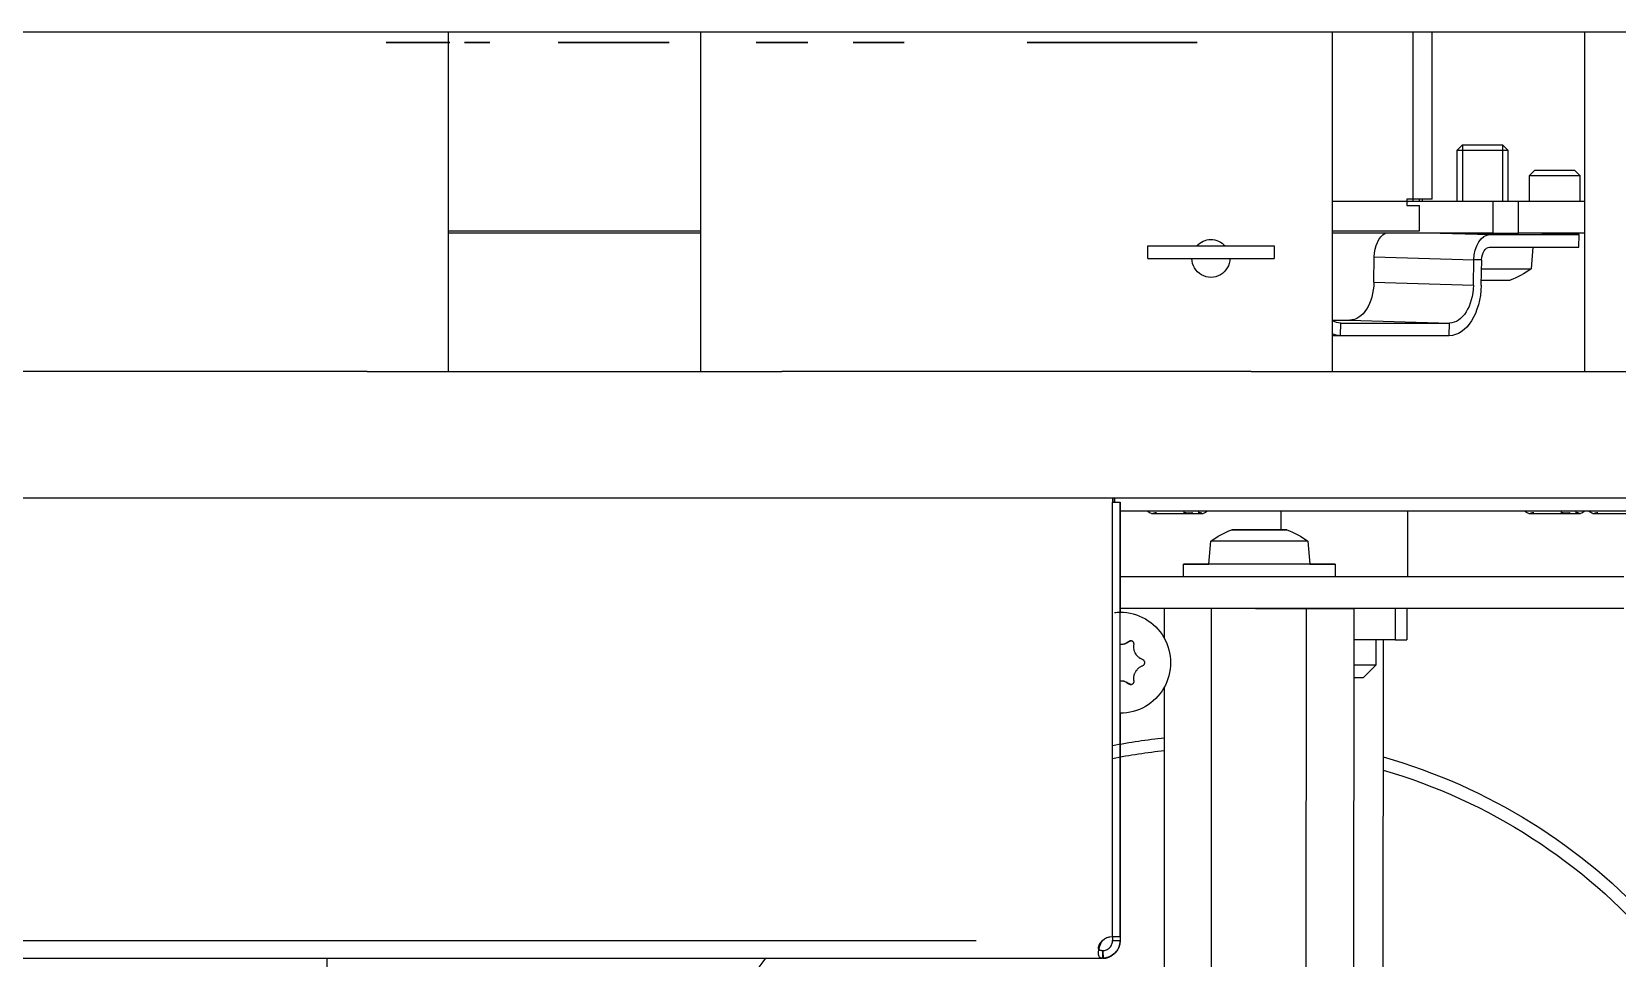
# Model space of a CAD drawing. Header units: millimetres. Extents: x -187347 to 135007, y -6415 to 292048.
# Drawn here: x -51301.2 to -51175.7, y 30197.2 to 30270.5 of the extents above; entities that cross this region are included whole.
import ezdxf

# ---------------------------------------------------------------- set-up
doc = ezdxf.new("R2010")
doc.units = ezdxf.units.MM
doc.header["$LTSCALE"] = 100
doc.layers.get('0').update_dxf_attribs({"lineweight": 18})
doc.layers.add('Layout CAT2', color=6, linetype='Continuous')

# ---------------------------------------------------------------- blocks, each defined once
blk = doc.blocks.new('643h346h634')
at = {"color": 0}
for p, q in [((17551.45, -1581.86), (17551.47, -1624.54)), ((17555.17, -1581.85), (17555.2, -1630.75)), ((17562.68, -1581.85), (17562.7, -1630.75)), ((17566.46, -1581.85), (17566.48, -1630.75)), ((17568.78, -1581.96), (17568.8, -1628.25)), ((17485.15, -1603.05), (17485.15, -1590.65)), ((17436.15, -1603.05), (17546.55, -1603.05)), ((17546.55, -1603.05), (17546.55, -1603.05)), ((17546.55, -1603.65), (17546.55, -1603.05)), ((17546.55, -1603.05), (17546.55, -1603.05)), ((17546.55, -1603.65), (17546.55, -1603.05)), ((17546.55, -1603.65), (17546.55, -1603.65)), ((17546.58, -1603.65), (17546.61, -1603.05)), ((17446.16, -1604.45), (17536.55, -1604.45)), ((17546.55, -1604.45), (17546.55, -1604.45)), ((17547.35, -1604.45), (17547.95, -1604.45)), ((17547.95, -1604.76), (17547.35, -1604.76)), ((17547.35, -1604.76), (17547.35, -1639.15)), ((17547.35, -1604.76), (17547.35, -1604.76)), ((17547.35, -1604.76), (17547.35, -1639.15)), ((17547.95, -1622.45), (17547.95, -1604.45)), ((17547.95, -1604.45), (17547.95, -1604.45)), ((17547.95, -1604.76), (17547.95, -1639.15)), ((17547.99, -1625.03), (17547.99, -1625.03)), ((17548.63, -1624.79), (17548.63, -1624.79)), ((17568.2, -1626.25), (17567.2, -1625.25)), ((17568.2, -1628.25), (17568.2, -1626.25)), ((17547.99, -1627.88), (17547.99, -1627.88)), ((17548.63, -1628.11), (17548.63, -1628.11)), ((17551.47, -1628.36), (17551.47, -1630.75)), ((17569.72, -1628.25), (17566.48, -1628.25)), ((17569.72, -1628.25), (17570.65, -1628.25)), ((17569.72, -1630.75), (17569.72, -1628.25)), ((17570.65, -1630.75), (17570.65, -1628.25)), ((17547.95, -1637.15), (17547.95, -1630.45)), ((17587.83, -1630.75), (17547.95, -1630.75)), ((17558.67, -1630.75), (17562.7, -1630.75)), ((17562.75, -1630.75), (17560.97, -1630.75)), ((17562.7, -1630.75), (17566.48, -1630.75)), ((17566.48, -1630.75), (17562.75, -1630.75)), ((17587.83, -1633.25), (17547.95, -1633.25)), ((17552.97, -1633.26), (17552.98, -1634.26)), ((17554.98, -1634.25), (17555.14, -1636.07)), ((17557.19, -1633.25), (17557.19, -1633.25)), ((17562.82, -1636.07), (17562.98, -1634.25)), ((17564.98, -1634.25), (17564.97, -1633.25)), ((17570.7, -1638.45), (17570.7, -1633.25)), ((17560.7, -1636.97), (17560.7, -1638.45)), ((17547.35, -1639.15), (17547.95, -1639.15)), ((17547.35, -1639.49), (17547.35, -1639.15)), ((17547.35, -1639.15), (17547.35, -1639.15)), ((17547.35, -1639.49), (17547.35, -1639.15)), ((17547.5, -1639.49), (17547.5, -1639.15)), ((17547.5, -1639.15), (17547.5, -1639.49)), ((17547.5, -1639.15), (17547.5, -1639.49)), ((17547.5, -1639.49), (17547.5, -1639.15)), ((17589.89, -1638.45), (17547.95, -1638.45)), ((17547.95, -1639.15), (17547.95, -1639.15)), ((17550.43, -1638.25), (17554.53, -1638.25)), ((17580.31, -1638.25), (17584.41, -1638.25)), ((17585.38, -1638.25), (17589.48, -1638.25)), ((17298.84, -1639.49), (17643.22, -1639.49)), ((17488.33, -1649.49), (17451.17, -1649.49)), ((17488.33, -1649.49), (17521.16, -1649.49)), ((17494.75, -1676.4), (17494.75, -1649.49)), ((17514.75, -1649.49), (17514.75, -1676.4)), ((17558.33, -1649.49), (17521.17, -1649.49)), ((17558.33, -1649.49), (17591.16, -1649.49)), ((17564.75, -1676.4), (17564.75, -1649.49)), ((17584.75, -1649.49), (17584.75, -1676.4)), ((17564.75, -1652.36), (17565.41, -1652.34)), ((17565.41, -1652.34), (17574.01, -1652.34)), ((17565.41, -1652.34), (17565.42, -1653.34)), ((17574.01, -1652.34), (17574.03, -1653.34)), ((17564.75, -1653.57), (17566.14, -1653.57)), ((17565.42, -1653.34), (17574.03, -1653.34)), ((17566.14, -1653.57), (17574.03, -1653.34)), ((17555.14, -1656.95), (17555.14, -1656.95)), ((17568.04, -1656.57), (17575.93, -1656.34)), ((17568.04, -1656.57), (17568.07, -1658.57)), ((17575.93, -1656.34), (17575.96, -1658.34)), ((17576.54, -1656.34), (17576.58, -1658.34)), ((17576.55, -1656.74), (17578.83, -1656.74)), ((17576.56, -1657.63), (17580.49, -1657.63)), ((17580.64, -1659.34), (17580.49, -1657.63)), ((17550.14, -1658.45), (17560.14, -1658.45)), ((17550.14, -1658.45), (17550.14, -1659.45)), ((17550.14, -1659.45), (17560.14, -1659.45)), ((17560.14, -1659.45), (17560.14, -1658.45)), ((17568.07, -1658.57), (17575.96, -1658.34)), ((17576.58, -1658.34), (17575.96, -1658.34)), ((17577.21, -1659.34), (17584.28, -1659.34)), ((17584.28, -1659.34), (17584.29, -1660.34)), ((17514.75, -1660.45), (17494.75, -1660.45)), ((17494.75, -1660.65), (17514.75, -1660.65)), ((17555.14, -1659.95), (17555.14, -1659.95)), ((17577.5, -1660.45), (17564.75, -1660.45)), ((17564.75, -1660.65), (17571.65, -1660.65)), ((17571.65, -1660.65), (17571.65, -1660.65)), ((17571.65, -1660.65), (17571.65, -1662.65)), ((17573.28, -1660.45), (17577.23, -1660.34)), ((17577.23, -1660.34), (17584.29, -1660.34)), ((17577.5, -1660.45), (17577.5, -1662.95)), ((17577.5, -1660.45), (17579.49, -1660.45)), ((17578.43, -1660.45), (17578.43, -1660.4)), ((17584.75, -1660.45), (17579.49, -1660.45)), ((17579.49, -1660.45), (17579.49, -1662.95)), ((17584.29, -1660.34), (17580.35, -1660.45)), ((17577.5, -1662.95), (17564.75, -1662.95)), ((17570.65, -1663.15), (17570.65, -1662.65)), ((17570.65, -1662.65), (17571.65, -1662.65)), ((17570.65, -1662.65), (17570.65, -1662.65)), ((17570.65, -1663.15), (17570.65, -1662.95)), ((17571.15, -1663.15), (17570.65, -1663.15)), ((17570.65, -1663.15), (17570.65, -1663.15)), ((17571.15, -1662.95), (17571.15, -1663.15)), ((17571.15, -1663.15), (17571.15, -1676.4)), ((17572.65, -1663.15), (17571.15, -1663.15)), ((17571.65, -1662.65), (17571.65, -1662.65)), ((17571.65, -1662.95), (17571.65, -1663.15)), ((17571.89, -1662.95), (17571.89, -1663.15)), ((17572.65, -1663.15), (17572.65, -1676.4)), ((17572.65, -1663.15), (17572.65, -1676.4)), ((17572.65, -1663.15), (17572.65, -1663.15)), ((17574.65, -1662.95), (17574.65, -1667.02)), ((17575.07, -1667.45), (17575.07, -1662.95)), ((17579.49, -1662.95), (17577.5, -1662.95)), ((17578.22, -1667.45), (17578.22, -1662.95)), ((17578.65, -1667.02), (17578.65, -1662.95)), ((17584.75, -1662.95), (17579.49, -1662.95)), ((17580.36, -1662.95), (17580.36, -1665.02)), ((17584.36, -1665.02), (17584.36, -1662.95)), ((17580.36, -1665.02), (17580.78, -1665.45)), ((17580.36, -1665.02), (17584.36, -1665.02)), ((17580.78, -1665.45), (17583.93, -1665.45)), ((17583.93, -1665.45), (17584.36, -1665.02)), ((17574.65, -1667.02), (17575.07, -1667.45)), ((17574.65, -1667.02), (17578.65, -1667.02)), ((17578.22, -1667.45), (17578.65, -1667.02)), ((17575.07, -1667.45), (17578.22, -1667.45)), ((17489.85, -1675.56), (17492.85, -1675.56)), ((17489.85, -1675.56), (17489.85, -1675.56)), ((17490.15, -1675.56), (17489.85, -1675.56)), ((17492.85, -1675.56), (17489.85, -1675.56)), ((17489.85, -1675.56), (17489.85, -1675.56)), ((17489.85, -1675.56), (17490.15, -1675.56)), ((17490.15, -1675.56), (17490.15, -1675.56)), ((17492.55, -1675.56), (17492.55, -1675.56)), ((17492.55, -1675.56), (17492.85, -1675.56)), ((17492.85, -1675.56), (17492.55, -1675.56)), ((17492.85, -1675.56), (17492.85, -1675.56)), ((17492.85, -1675.56), (17492.85, -1675.56)), ((17492.89, -1675.55), (17492.89, -1675.55)), ((17493.09, -1675.55), (17492.89, -1675.55)), ((17492.89, -1675.55), (17493.09, -1675.55)), ((17493.04, -1675.55), (17492.89, -1675.55)), ((17492.89, -1675.55), (17492.89, -1675.55)), ((17492.89, -1675.55), (17493.04, -1675.55)), ((17493.04, -1675.55), (17493.04, -1675.55)), ((17493.09, -1675.55), (17493.09, -1675.55)), ((17494.69, -1675.55), (17493.09, -1675.55)), ((17493.09, -1675.55), (17493.09, -1675.55)), ((17493.09, -1675.55), (17494.69, -1675.55)), ((17494.69, -1675.55), (17494.89, -1675.55)), ((17494.89, -1675.55), (17494.69, -1675.55)), ((17494.69, -1675.55), (17494.69, -1675.55)), ((17494.69, -1675.55), (17494.69, -1675.55)), ((17494.74, -1675.55), (17494.89, -1675.55)), ((17494.89, -1675.55), (17494.74, -1675.55)), ((17494.74, -1675.55), (17494.74, -1675.55)), ((17494.89, -1675.55), (17494.89, -1675.55)), ((17494.89, -1675.55), (17494.89, -1675.55)), ((17496.06, -1675.56), (17496.06, -1675.56)), ((17496.26, -1675.56), (17496.06, -1675.56)), ((17496.21, -1675.56), (17496.06, -1675.56)), ((17496.06, -1675.56), (17496.21, -1675.56)), ((17496.06, -1675.56), (17496.06, -1675.56)), ((17496.06, -1675.56), (17496.26, -1675.56)), ((17496.21, -1675.56), (17496.21, -1675.56)), ((17496.26, -1675.56), (17497.86, -1675.56)), ((17496.26, -1675.56), (17496.26, -1675.56)), ((17496.26, -1675.56), (17496.26, -1675.56)), ((17497.86, -1675.56), (17496.26, -1675.56)), ((17497.86, -1675.56), (17497.86, -1675.56)), ((17497.86, -1675.56), (17498.06, -1675.56)), ((17498.06, -1675.56), (17497.86, -1675.56)), ((17497.86, -1675.56), (17497.86, -1675.56)), ((17497.91, -1675.56), (17498.06, -1675.56)), ((17498.06, -1675.56), (17497.91, -1675.56)), ((17497.91, -1675.56), (17497.91, -1675.56)), ((17498.06, -1675.56), (17498.06, -1675.56)), ((17498.06, -1675.56), (17498.06, -1675.56)), ((17503.75, -1675.56), (17503.45, -1675.56)), ((17503.45, -1675.56), (17503.45, -1675.56)), ((17503.45, -1675.56), (17503.75, -1675.56)), ((17503.75, -1675.56), (17508.15, -1675.56)), ((17503.75, -1675.56), (17503.75, -1675.56)), ((17508.15, -1675.56), (17503.75, -1675.56)), ((17503.75, -1675.56), (17503.75, -1675.56)), ((17507.08, -1675.56), (17507.28, -1675.56)), ((17507.08, -1675.56), (17507.08, -1675.56)), ((17507.08, -1675.56), (17507.28, -1675.56)), ((17507.28, -1675.56), (17507.08, -1675.56)), ((17507.28, -1675.56), (17507.08, -1675.56)), ((17507.08, -1675.56), (17507.08, -1675.56)), ((17507.56, -1675.56), (17507.26, -1675.56)), ((17507.26, -1675.56), (17507.26, -1675.56)), ((17507.26, -1675.56), (17507.56, -1675.56)), ((17507.28, -1675.56), (17507.28, -1675.56)), ((17507.28, -1675.56), (17507.28, -1675.56)), ((17507.28, -1675.56), (17507.28, -1675.56)), ((17507.28, -1675.56), (17510.93, -1675.56)), ((17510.93, -1675.56), (17507.28, -1675.56)), ((17507.56, -1675.56), (17507.56, -1675.56)), ((17507.56, -1675.56), (17511.96, -1675.56)), ((17511.96, -1675.56), (17507.56, -1675.56)), ((17507.56, -1675.56), (17507.56, -1675.56)), ((17508.15, -1675.56), (17508.45, -1675.56)), ((17508.15, -1675.56), (17508.15, -1675.56)), ((17508.15, -1675.56), (17508.15, -1675.56)), ((17508.45, -1675.56), (17508.15, -1675.56)), ((17508.45, -1675.56), (17508.45, -1675.56)), ((17510.93, -1675.56), (17510.93, -1675.56)), ((17510.93, -1675.56), (17511.13, -1675.56)), ((17511.13, -1675.56), (17510.93, -1675.56)), ((17510.93, -1675.56), (17510.93, -1675.56)), ((17510.98, -1675.56), (17510.98, -1675.56)), ((17511.13, -1675.56), (17510.98, -1675.56)), ((17510.98, -1675.56), (17511.13, -1675.56)), ((17511.13, -1675.56), (17511.13, -1675.56)), ((17511.13, -1675.56), (17511.13, -1675.56)), ((17511.96, -1675.56), (17511.96, -1675.56)), ((17511.96, -1675.56), (17512.26, -1675.56)), ((17512.26, -1675.56), (17511.96, -1675.56)), ((17511.96, -1675.56), (17511.96, -1675.56)), ((17512.26, -1675.56), (17512.26, -1675.56)), ((17519.14, -1675.56), (17519.14, -1675.56)), ((17519.34, -1675.56), (17519.14, -1675.56)), ((17519.14, -1675.56), (17519.34, -1675.56)), ((17519.14, -1675.56), (17519.34, -1675.56)), ((17519.34, -1675.56), (17519.14, -1675.56)), ((17519.14, -1675.56), (17519.14, -1675.56)), ((17519.34, -1675.56), (17519.19, -1675.56)), ((17519.19, -1675.56), (17519.19, -1675.56)), ((17519.19, -1675.56), (17519.39, -1675.56)), ((17519.39, -1675.56), (17519.19, -1675.56)), ((17519.19, -1675.56), (17519.19, -1675.56)), ((17519.19, -1675.56), (17519.34, -1675.56)), ((17519.34, -1675.56), (17522.99, -1675.56)), ((17519.34, -1675.56), (17519.34, -1675.56)), ((17522.99, -1675.56), (17519.34, -1675.56)), ((17519.34, -1675.56), (17519.34, -1675.56)), ((17519.34, -1675.56), (17519.34, -1675.56)), ((17519.34, -1675.56), (17519.34, -1675.56)), ((17523.04, -1675.56), (17519.39, -1675.56)), ((17519.39, -1675.56), (17519.39, -1675.56)), ((17519.39, -1675.56), (17519.39, -1675.56)), ((17519.39, -1675.56), (17523.04, -1675.56)), ((17523.19, -1675.56), (17522.99, -1675.56)), ((17522.99, -1675.56), (17522.99, -1675.56)), ((17522.99, -1675.56), (17523.19, -1675.56)), ((17522.99, -1675.56), (17522.99, -1675.56)), ((17523.04, -1675.56), (17523.04, -1675.56)), ((17523.04, -1675.56), (17523.24, -1675.56)), ((17523.04, -1675.56), (17523.19, -1675.56)), ((17523.24, -1675.56), (17523.04, -1675.56)), ((17523.04, -1675.56), (17523.04, -1675.56)), ((17523.04, -1675.56), (17523.04, -1675.56)), ((17523.24, -1675.56), (17523.04, -1675.56)), ((17523.04, -1675.56), (17523.04, -1675.56)), ((17523.04, -1675.56), (17523.24, -1675.56)), ((17523.19, -1675.56), (17523.04, -1675.56)), ((17523.19, -1675.56), (17523.19, -1675.56)), ((17523.19, -1675.56), (17523.19, -1675.56)), ((17523.24, -1675.56), (17523.24, -1675.56)), ((17523.24, -1675.56), (17523.24, -1675.56)), ((17526.81, -1675.56), (17526.96, -1675.56)), ((17527.01, -1675.56), (17526.81, -1675.56)), ((17526.81, -1675.56), (17526.81, -1675.56)), ((17526.81, -1675.56), (17527.01, -1675.56)), ((17526.96, -1675.56), (17526.81, -1675.56)), ((17526.81, -1675.56), (17526.81, -1675.56)), ((17526.96, -1675.56), (17526.96, -1675.56)), ((17527.01, -1675.56), (17530.66, -1675.56)), ((17527.01, -1675.56), (17527.01, -1675.56)), ((17527.01, -1675.56), (17527.01, -1675.56)), ((17530.66, -1675.56), (17527.01, -1675.56)), ((17527.33, -1675.56), (17527.18, -1675.56)), ((17527.18, -1675.56), (17527.18, -1675.56)), ((17527.18, -1675.56), (17527.33, -1675.56)), ((17527.18, -1675.56), (17527.18, -1675.56)), ((17527.18, -1675.56), (17527.38, -1675.56)), ((17527.38, -1675.56), (17527.18, -1675.56)), ((17527.33, -1675.56), (17527.33, -1675.56)), ((17527.38, -1675.56), (17528.98, -1675.56)), ((17528.98, -1675.56), (17527.38, -1675.56)), ((17527.38, -1675.56), (17527.38, -1675.56)), ((17527.38, -1675.56), (17527.38, -1675.56)), ((17528.98, -1675.56), (17528.98, -1675.56)), ((17528.98, -1675.56), (17529.18, -1675.56)), ((17529.18, -1675.56), (17528.98, -1675.56)), ((17528.98, -1675.56), (17528.98, -1675.56)), ((17529.03, -1675.56), (17529.18, -1675.56)), ((17529.18, -1675.56), (17529.03, -1675.56)), ((17529.03, -1675.56), (17529.03, -1675.56)), ((17529.18, -1675.56), (17529.18, -1675.56)), ((17529.18, -1675.56), (17529.18, -1675.56)), ((17530.86, -1675.56), (17530.66, -1675.56)), ((17530.66, -1675.56), (17530.66, -1675.56)), ((17530.66, -1675.56), (17530.86, -1675.56)), ((17530.66, -1675.56), (17530.66, -1675.56)), ((17530.86, -1675.56), (17530.66, -1675.56)), ((17530.66, -1675.56), (17530.66, -1675.56)), ((17530.66, -1675.56), (17530.86, -1675.56)), ((17530.86, -1675.56), (17530.86, -1675.56)), ((17530.86, -1675.56), (17530.86, -1675.56)), ((17540.59, -1675.56), (17540.59, -1675.56)), ((17540.59, -1675.56), (17552.59, -1675.56)), ((17552.59, -1675.56), (17540.59, -1675.56)), ((17552.59, -1675.56), (17552.59, -1675.56)), ((17554.05, -1675.56), (17552.59, -1675.56)), ((17552.59, -1675.56), (17554.05, -1675.56)), ((17552.59, -1675.56), (17552.59, -1675.56)), ((17554.05, -1675.56), (17554.05, -1675.56)), ((17229.75, -1676.4), (18129.75, -1676.4))]:
    blk.add_line(p, q, dxfattribs=at)
for centre, radius, start, end in [((17556.18, -1574.75), 46, 197.9606, 217.9688), ((17556.18, -1574.75), 45, 286.2675, 319.3481), ((17556.18, -1574.75), 46, 285.9075, 317.9137), ((17556.18, -1574.75), 45, 258.6881, 263.9869), ((17556.18, -1574.75), 46, 258.9356, 264.1162), ((17558.97, -1630.95), 6.4, 233.1467, 250.11), ((17558.97, -1630.95), 6.4, 289.9418, 306.905), ((17552.48, -1642.12), 4.38, 117.9055, 123.0645), ((17552.48, -1642.12), 4.38, 56.9355, 62.0945), ((17582.36, -1642.12), 4.38, 117.9055, 123.0645), ((17582.36, -1642.12), 4.38, 56.9355, 62.0945), ((17587.43, -1642.12), 4.38, 117.9055, 123.0645), ((17576.65, -1662.75), 6.4, 53.1209, 70.0841)]:
    blk.add_arc(centre, radius, start, end, dxfattribs=at)
for centre, major_axis, ratio, start_param, end_param in [((17546.55, -1604.45), (0, 1.4), 1, 4.712389, 6.283185), ((17547.3, -1603.71), (0, -1.06), 1, 5.497787, 6.283185), ((17547.3, -1603.71), (0, 1.06), 1, 2.356194, 3.192669), ((17547.35, -1603.71), (0, 1.06), 0.000004, 3.090516, 3.926991), ((17547.95, -1603.71), (0, -1.06), 0.000004, 6.232109, 7.068583), ((17547.95, -1626.45), (0, -4), 1, 0, 3.141593), ((17547.95, -1626.65), (0, 2.5), 0.000004, 0.863742, 2.082385), ((17547.99, -1624.05), (0, -0.975), 1, 0.000003, 0.712427), ((17548.8, -1624.99), (0, 0.26), 1, 6.283159, 6.995612), ((17565.7, -1625.25), (-1.5, 0), 0.000021, 3.141593, 4.165281), ((17565.7, -1626.25), (2.5, 0), 0.000021, 0, 1.253319), ((17547.99, -1628.85), (0, -0.975), 1, 2.429166, 3.14159), ((17548.8, -1627.92), (0, 0.26), 1, 2.429166, 3.141619), ((17547.95, -1626.45), (0, -4), 1, 6.170088, 6.283185), ((17558.97, -1633.25), (-6, 0), 0.000021, 4.759418, 6.283185), ((17558.98, -1634.25), (-6, 0), 0.000021, 2.300533, 6.283185), ((17558.98, -1634.25), (-6, 0), 0.000021, 0, 0.841067), ((17558.98, -1634.25), (4, 0), 0.000021, 0, 3.141593), ((17558.98, -1636.07), (3.84, 0), 0.000021, 0, 3.141593), ((17547.95, -1637.15), (0, 2), 0.000004, 3.141593, 4.712389), ((17561.29, -1636.97), (2.18, 0), 0.000021, 1.845002, 4.438092), ((17565.48, -1656.34), (0.12, -4), 0.614379, 3.123887, 3.396568), ((17574.08, -1656.34), (0.12, -4), 0.614379, 1.553091, 3.123887), ((17565.48, -1656.34), (0.09, -3), 0.614379, 3.123887, 3.502277), ((17566.2, -1656.57), (0.09, -3), 0.614379, 1.553091, 3.123887), ((17574.08, -1656.34), (0.09, -3), 0.614379, 1.553091, 3.123887), ((17555.14, -1658.45), (0, 1.5), 1, 4.712389, 7.853982), ((17555.14, -1658.45), (0, 1.5), 1, 2.300524, 3.982661), ((17569.3, -1658.57), (-0.06, 2), 0.614379, 1.553091, 2.785086), ((17577.19, -1658.34), (-0.06, 2), 0.614379, 1.553091, 3.123887), ((17577.19, -1658.34), (-0.029, 1), 0.614379, 1.553091, 3.123887), ((17576.66, -1660.45), (-2.4, -0.04), 0.013969, 3.803267, 5.374162), ((17576.66, -1660.45), (-2.4, -0.04), 0.013969, 2.398386, 3.803267)]:
    blk.add_ellipse(centre, major_axis=major_axis, ratio=ratio, start_param=start_param, end_param=end_param, dxfattribs=at)
blk.add_ellipse((17558.98, -1636.97), major_axis=(2.18, 0), ratio=0.000021, dxfattribs=at)
for points, knots in [([(17546.55, -1603.05), (17546.46, -1603.05), (17546.38, -1603.08), (17546.3, -1603.18), (17546.28, -1603.22), (17546.25, -1603.33), (17546.24, -1603.39), (17546.24, -1603.53), (17546.25, -1603.61), (17546.28, -1603.78), (17546.3, -1603.87), (17546.38, -1604.13), (17546.46, -1604.31), (17546.55, -1604.45)], [0, 0, 0, 0, 0.25, 0.25, 0.375, 0.375, 0.5, 0.5, 0.625, 0.625, 0.75, 0.75, 1, 1, 1, 1]), ([(17546.55, -1603.65), (17546.54, -1603.65), (17546.51, -1603.65), (17546.46, -1603.66), (17546.42, -1603.66), (17546.39, -1603.67), (17546.35, -1603.69), (17546.32, -1603.7), (17546.3, -1603.72), (17546.28, -1603.75), (17546.26, -1603.78), (17546.25, -1603.81), (17546.25, -1603.85), (17546.24, -1603.91), (17546.26, -1604.02), (17546.31, -1604.16), (17546.38, -1604.27), (17546.46, -1604.37), (17546.52, -1604.42), (17546.55, -1604.45)], [0, 0, 0, 0, 0.043949, 0.087403, 0.130373, 0.172875, 0.214931, 0.256573, 0.297841, 0.338785, 0.379465, 0.41994, 0.460275, 0.500539, 0.621165, 0.743651, 0.827263, 0.912661, 1, 1, 1, 1]), ([(17546.58, -1603.65), (17546.67, -1603.66), (17546.77, -1603.67), (17546.96, -1603.76), (17547.06, -1603.82), (17547.21, -1603.98), (17547.27, -1604.08), (17547.34, -1604.28), (17547.35, -1604.37), (17547.35, -1604.45)], [0, 0, 0, 0, 0.25, 0.25, 0.5, 0.5, 0.75, 0.75, 1, 1, 1, 1]), ([(17546.61, -1603.05), (17546.63, -1603.05), (17546.67, -1603.06), (17546.74, -1603.06), (17546.81, -1603.07), (17546.88, -1603.09), (17546.95, -1603.11), (17547.02, -1603.13), (17547.1, -1603.16), (17547.17, -1603.19), (17547.24, -1603.23), (17547.31, -1603.27), (17547.38, -1603.32), (17547.45, -1603.37), (17547.51, -1603.43), (17547.62, -1603.54), (17547.76, -1603.72), (17547.86, -1603.93), (17547.91, -1604.1), (17547.94, -1604.22), (17547.95, -1604.34), (17547.95, -1604.42), (17547.95, -1604.45)], [0, 0, 0, 0, 0.032972, 0.066554, 0.100717, 0.135425, 0.170641, 0.206323, 0.24243, 0.278914, 0.315719, 0.352791, 0.390072, 0.427505, 0.465031, 0.502591, 0.633151, 0.760926, 0.823147, 0.883858, 0.942863, 1, 1, 1, 1]), ([(17547.95, -1625.03), (17548.02, -1625.03), (17548.08, -1625.03), (17548.17, -1625.01), (17548.2, -1625.01), (17548.24, -1625), (17548.26, -1624.99), (17548.29, -1624.98), (17548.3, -1624.98), (17548.37, -1624.95), (17548.43, -1624.93), (17548.51, -1624.88), (17548.53, -1624.87), (17548.58, -1624.83), (17548.61, -1624.81), (17548.63, -1624.79)], [0, 0, 0, 0, 0.25, 0.25, 0.375, 0.375, 0.4375, 0.4375, 0.5, 0.5, 0.75, 0.75, 0.875, 0.875, 1, 1, 1, 1]), ([(17548.63, -1624.79), (17548.65, -1624.77), (17548.67, -1624.76), (17548.7, -1624.75), (17548.71, -1624.75), (17548.72, -1624.74), (17548.73, -1624.74), (17548.75, -1624.73), (17548.76, -1624.73), (17548.79, -1624.73), (17548.8, -1624.73), (17548.83, -1624.73), (17548.84, -1624.73), (17548.86, -1624.74), (17548.87, -1624.74), (17548.88, -1624.74), (17548.89, -1624.74), (17548.91, -1624.75), (17548.92, -1624.76), (17548.93, -1624.77), (17548.94, -1624.77), (17548.95, -1624.78), (17548.96, -1624.78), (17548.97, -1624.8), (17548.98, -1624.8), (17549, -1624.82), (17549, -1624.82), (17549.01, -1624.84), (17549.01, -1624.84), (17549.02, -1624.86), (17549.03, -1624.87), (17549.04, -1624.89), (17549.05, -1624.91), (17549.05, -1624.93), (17549.06, -1624.96), (17549.06, -1624.98), (17549.06, -1625.01), (17549.06, -1625.02), (17549.05, -1625.04)], [0, 0, 0, 0, 0.125, 0.125, 0.15625, 0.15625, 0.1875, 0.1875, 0.25, 0.25, 0.3125, 0.3125, 0.375, 0.375, 0.40625, 0.40625, 0.4375, 0.4375, 0.5, 0.5, 0.53125, 0.53125, 0.5625, 0.5625, 0.625, 0.625, 0.65625, 0.65625, 0.6875, 0.6875, 0.75, 0.75, 0.8125, 0.8125, 0.875, 0.9375, 0.9375, 1, 1, 1, 1]), ([(17549.05, -1625.04), (17549.04, -1625.1), (17549.04, -1625.16), (17549.04, -1625.25), (17549.04, -1625.28), (17549.04, -1625.34), (17549.05, -1625.37), (17549.06, -1625.46), (17549.08, -1625.52), (17549.11, -1625.6), (17549.13, -1625.63), (17549.16, -1625.69), (17549.17, -1625.71), (17549.19, -1625.74)], [0, 0, 0, 0, 0.25, 0.25, 0.375, 0.375, 0.5, 0.5, 0.75, 0.75, 0.875, 0.875, 1, 1, 1, 1]), ([(17549.19, -1625.74), (17549.22, -1625.8), (17549.25, -1625.85), (17549.31, -1625.92), (17549.33, -1625.94), (17549.36, -1625.98), (17549.37, -1625.99), (17549.39, -1626.01), (17549.4, -1626.02), (17549.46, -1626.07), (17549.51, -1626.1), (17549.59, -1626.15), (17549.62, -1626.16), (17549.67, -1626.19), (17549.7, -1626.2), (17549.73, -1626.21)], [0, 0, 0, 0, 0.25, 0.25, 0.375, 0.375, 0.4375, 0.4375, 0.5, 0.5, 0.75, 0.75, 0.875, 0.875, 1, 1, 1, 1]), ([(17549.73, -1626.7), (17549.67, -1626.72), (17549.62, -1626.74), (17549.54, -1626.79), (17549.51, -1626.8), (17549.46, -1626.84), (17549.44, -1626.86), (17549.37, -1626.92), (17549.33, -1626.96), (17549.27, -1627.03), (17549.25, -1627.06), (17549.22, -1627.11), (17549.2, -1627.14), (17549.19, -1627.16)], [0, 0, 0, 0, 0.25, 0.25, 0.375, 0.375, 0.5, 0.5, 0.75, 0.75, 0.875, 0.875, 1, 1, 1, 1]), ([(17549.73, -1626.21), (17549.75, -1626.22), (17549.78, -1626.23), (17549.8, -1626.25), (17549.81, -1626.25), (17549.82, -1626.26), (17549.83, -1626.27), (17549.85, -1626.29), (17549.86, -1626.31), (17549.87, -1626.32), (17549.88, -1626.35), (17549.89, -1626.36), (17549.89, -1626.38), (17549.9, -1626.39), (17549.9, -1626.4), (17549.9, -1626.41), (17549.9, -1626.43), (17549.9, -1626.44), (17549.9, -1626.46), (17549.9, -1626.47), (17549.9, -1626.48), (17549.9, -1626.49), (17549.9, -1626.51), (17549.9, -1626.52), (17549.89, -1626.54), (17549.89, -1626.54), (17549.88, -1626.56), (17549.88, -1626.56), (17549.87, -1626.58), (17549.86, -1626.59), (17549.85, -1626.61), (17549.84, -1626.63), (17549.82, -1626.64), (17549.8, -1626.66), (17549.78, -1626.68), (17549.75, -1626.69), (17549.74, -1626.69), (17549.73, -1626.7)], [0, 0, 0, 0, 0.125, 0.125, 0.15625, 0.15625, 0.1875, 0.25, 0.25, 0.3125, 0.3125, 0.375, 0.375, 0.40625, 0.40625, 0.4375, 0.4375, 0.5, 0.5, 0.53125, 0.53125, 0.5625, 0.5625, 0.625, 0.625, 0.65625, 0.65625, 0.6875, 0.6875, 0.75, 0.75, 0.8125, 0.8125, 0.875, 0.9375, 0.9375, 1, 1, 1, 1]), ([(17548.63, -1628.11), (17548.58, -1628.07), (17548.53, -1628.04), (17548.46, -1627.99), (17548.43, -1627.98), (17548.37, -1627.95), (17548.35, -1627.94), (17548.26, -1627.91), (17548.2, -1627.9), (17548.11, -1627.88), (17548.08, -1627.88), (17548.02, -1627.88), (17547.99, -1627.88), (17547.95, -1627.88)], [0, 0, 0, 0, 0.25, 0.25, 0.375, 0.375, 0.5, 0.5, 0.75, 0.75, 0.875, 0.875, 1, 1, 1, 1]), ([(17549.05, -1627.87), (17549.06, -1627.89), (17549.06, -1627.92), (17549.06, -1627.95), (17549.06, -1627.96), (17549.05, -1627.97), (17549.05, -1627.98), (17549.05, -1628), (17549.04, -1628.01), (17549.03, -1628.04), (17549.02, -1628.05), (17549.01, -1628.07), (17549, -1628.08), (17548.99, -1628.1), (17548.98, -1628.1), (17548.97, -1628.11), (17548.97, -1628.11), (17548.95, -1628.13), (17548.94, -1628.13), (17548.92, -1628.14), (17548.92, -1628.15), (17548.91, -1628.15), (17548.9, -1628.16), (17548.88, -1628.16), (17548.87, -1628.17), (17548.85, -1628.17), (17548.84, -1628.17), (17548.83, -1628.17), (17548.82, -1628.18), (17548.8, -1628.18), (17548.79, -1628.18), (17548.76, -1628.17), (17548.75, -1628.17), (17548.72, -1628.16), (17548.7, -1628.16), (17548.67, -1628.14), (17548.65, -1628.13), (17548.64, -1628.12), (17548.63, -1628.11)], [0, 0, 0, 0, 0.125, 0.125, 0.15625, 0.15625, 0.1875, 0.1875, 0.25, 0.25, 0.3125, 0.3125, 0.375, 0.375, 0.40625, 0.40625, 0.4375, 0.4375, 0.5, 0.5, 0.53125, 0.53125, 0.5625, 0.5625, 0.625, 0.625, 0.65625, 0.65625, 0.6875, 0.6875, 0.75, 0.75, 0.8125, 0.8125, 0.875, 0.9375, 0.9375, 1, 1, 1, 1]), ([(17549.19, -1627.16), (17549.15, -1627.22), (17549.13, -1627.27), (17549.09, -1627.36), (17549.08, -1627.39), (17549.07, -1627.43), (17549.07, -1627.45), (17549.06, -1627.48), (17549.06, -1627.49), (17549.04, -1627.57), (17549.04, -1627.63), (17549.04, -1627.72), (17549.04, -1627.75), (17549.04, -1627.81), (17549.05, -1627.84), (17549.05, -1627.87)], [0, 0, 0, 0, 0.25, 0.25, 0.375, 0.375, 0.4375, 0.4375, 0.5, 0.5, 0.75, 0.75, 0.875, 0.875, 1, 1, 1, 1]), ([(17550.53, -1638.28), (17550.53, -1638.28), (17550.53, -1638.28), (17550.53, -1638.28), (17550.53, -1638.28), (17550.53, -1638.28), (17550.53, -1638.28), (17550.53, -1638.28), (17550.54, -1638.28), (17550.54, -1638.28), (17550.54, -1638.28), (17550.54, -1638.28), (17550.55, -1638.28), (17550.55, -1638.28), (17550.56, -1638.29), (17550.58, -1638.29), (17550.61, -1638.3), (17550.66, -1638.31), (17550.7, -1638.32), (17550.73, -1638.32), (17550.74, -1638.33), (17550.76, -1638.33), (17550.78, -1638.34), (17550.79, -1638.34), (17550.81, -1638.34), (17550.82, -1638.35), (17550.83, -1638.35)], [0, 0, 0, 0, 0.015213, 0.034762, 0.054283, 0.073784, 0.093272, 0.112754, 0.132238, 0.15173, 0.171239, 0.19077, 0.210333, 0.229933, 0.249579, 0.375809, 0.502378, 0.626369, 0.750207, 0.78645, 0.822394, 0.858108, 0.893658, 0.929112, 0.964538, 1, 1, 1, 1]), ([(17553.63, -1638.35), (17553.63, -1638.35), (17553.64, -1638.35), (17553.64, -1638.34), (17553.64, -1638.34), (17553.64, -1638.34), (17553.64, -1638.34), (17553.65, -1638.33), (17553.65, -1638.33), (17553.65, -1638.33), (17553.65, -1638.33), (17553.65, -1638.32), (17553.65, -1638.32), (17553.65, -1638.32), (17553.64, -1638.31), (17553.63, -1638.3), (17553.6, -1638.29), (17553.56, -1638.28), (17553.51, -1638.28), (17553.46, -1638.28), (17553.4, -1638.28), (17553.34, -1638.28), (17553.27, -1638.29), (17553.21, -1638.3), (17553.16, -1638.3), (17553.12, -1638.31), (17553.09, -1638.32), (17553.06, -1638.32), (17553.05, -1638.33), (17553.03, -1638.33), (17553.02, -1638.34), (17553, -1638.34), (17552.99, -1638.34), (17552.98, -1638.35), (17552.98, -1638.35)], [0, 0, 0, 0, 0.010206, 0.020402, 0.030593, 0.040786, 0.050987, 0.061203, 0.071439, 0.081702, 0.091999, 0.102335, 0.112718, 0.123154, 0.183616, 0.244105, 0.306993, 0.368867, 0.430783, 0.493746, 0.557704, 0.620781, 0.684036, 0.748569, 0.790416, 0.832049, 0.873848, 0.892148, 0.910297, 0.92833, 0.946282, 0.964188, 0.982083, 1, 1, 1, 1]), ([(17554.13, -1638.35), (17554.13, -1638.35), (17554.14, -1638.35), (17554.15, -1638.34), (17554.16, -1638.34), (17554.17, -1638.34), (17554.18, -1638.34), (17554.19, -1638.33), (17554.2, -1638.33), (17554.21, -1638.33), (17554.22, -1638.33), (17554.23, -1638.32), (17554.24, -1638.32), (17554.26, -1638.32), (17554.3, -1638.31), (17554.34, -1638.3), (17554.38, -1638.29), (17554.41, -1638.28), (17554.42, -1638.28), (17554.43, -1638.28), (17554.43, -1638.28), (17554.41, -1638.28), (17554.38, -1638.29), (17554.35, -1638.3), (17554.32, -1638.3), (17554.28, -1638.31), (17554.26, -1638.32), (17554.23, -1638.32), (17554.22, -1638.33), (17554.2, -1638.33), (17554.18, -1638.34), (17554.16, -1638.34), (17554.15, -1638.34), (17554.13, -1638.35), (17554.13, -1638.35)], [0, 0, 0, 0, 0.0102, 0.020389, 0.030574, 0.04076, 0.050955, 0.061165, 0.071395, 0.081653, 0.091944, 0.102276, 0.112654, 0.123085, 0.183548, 0.244036, 0.306961, 0.368865, 0.430807, 0.493792, 0.557747, 0.620822, 0.684073, 0.748602, 0.790441, 0.832067, 0.87386, 0.892158, 0.910305, 0.928336, 0.946287, 0.964191, 0.982084, 1, 1, 1, 1]), ([(17580.41, -1638.28), (17580.41, -1638.28), (17580.41, -1638.28), (17580.41, -1638.28), (17580.41, -1638.28), (17580.41, -1638.28), (17580.41, -1638.28), (17580.41, -1638.28), (17580.41, -1638.28), (17580.41, -1638.28), (17580.42, -1638.28), (17580.42, -1638.28), (17580.42, -1638.28), (17580.42, -1638.28), (17580.43, -1638.29), (17580.45, -1638.29), (17580.49, -1638.3), (17580.54, -1638.31), (17580.57, -1638.32), (17580.6, -1638.32), (17580.62, -1638.33), (17580.64, -1638.33), (17580.65, -1638.34), (17580.67, -1638.34), (17580.69, -1638.34), (17580.7, -1638.35), (17580.71, -1638.35)], [0, 0, 0, 0, 0.015213, 0.034762, 0.054283, 0.073784, 0.093272, 0.112754, 0.132238, 0.15173, 0.171239, 0.19077, 0.210333, 0.229933, 0.249579, 0.375809, 0.502378, 0.626369, 0.750207, 0.78645, 0.822394, 0.858108, 0.893658, 0.929112, 0.964538, 1, 1, 1, 1]), ([(17583.51, -1638.35), (17583.51, -1638.35), (17583.51, -1638.35), (17583.51, -1638.34), (17583.52, -1638.34), (17583.52, -1638.34), (17583.52, -1638.34), (17583.52, -1638.33), (17583.52, -1638.33), (17583.52, -1638.33), (17583.53, -1638.33), (17583.53, -1638.32), (17583.53, -1638.32), (17583.53, -1638.32), (17583.52, -1638.31), (17583.5, -1638.3), (17583.48, -1638.29), (17583.44, -1638.28), (17583.39, -1638.28), (17583.34, -1638.28), (17583.28, -1638.28), (17583.21, -1638.28), (17583.15, -1638.29), (17583.09, -1638.3), (17583.04, -1638.3), (17582.99, -1638.31), (17582.96, -1638.32), (17582.94, -1638.32), (17582.92, -1638.33), (17582.91, -1638.33), (17582.89, -1638.34), (17582.88, -1638.34), (17582.86, -1638.34), (17582.86, -1638.35), (17582.85, -1638.35)], [0, 0, 0, 0, 0.010206, 0.020402, 0.030593, 0.040786, 0.050987, 0.061203, 0.071439, 0.081702, 0.091999, 0.102335, 0.112718, 0.123154, 0.183616, 0.244105, 0.306993, 0.368867, 0.430783, 0.493746, 0.557704, 0.620781, 0.684036, 0.748569, 0.790416, 0.832049, 0.873848, 0.892148, 0.910297, 0.92833, 0.946282, 0.964188, 0.982083, 1, 1, 1, 1]), ([(17584.01, -1638.35), (17584.01, -1638.35), (17584.02, -1638.35), (17584.03, -1638.34), (17584.04, -1638.34), (17584.05, -1638.34), (17584.06, -1638.34), (17584.07, -1638.33), (17584.07, -1638.33), (17584.08, -1638.33), (17584.09, -1638.33), (17584.1, -1638.32), (17584.11, -1638.32), (17584.14, -1638.32), (17584.17, -1638.31), (17584.22, -1638.3), (17584.26, -1638.29), (17584.28, -1638.28), (17584.3, -1638.28), (17584.31, -1638.28), (17584.3, -1638.28), (17584.29, -1638.28), (17584.26, -1638.29), (17584.23, -1638.3), (17584.19, -1638.3), (17584.16, -1638.31), (17584.13, -1638.32), (17584.11, -1638.32), (17584.09, -1638.33), (17584.08, -1638.33), (17584.06, -1638.34), (17584.04, -1638.34), (17584.02, -1638.34), (17584.01, -1638.35), (17584.01, -1638.35)], [0, 0, 0, 0, 0.0102, 0.020389, 0.030574, 0.04076, 0.050955, 0.061165, 0.071395, 0.081653, 0.091944, 0.102276, 0.112654, 0.123085, 0.183548, 0.244036, 0.306961, 0.368865, 0.430807, 0.493792, 0.557747, 0.620822, 0.684073, 0.748602, 0.790441, 0.832067, 0.87386, 0.892158, 0.910305, 0.928336, 0.946287, 0.964191, 0.982084, 1, 1, 1, 1]), ([(17585.48, -1638.28), (17585.48, -1638.28), (17585.48, -1638.28), (17585.48, -1638.28), (17585.48, -1638.28), (17585.48, -1638.28), (17585.48, -1638.28), (17585.49, -1638.28), (17585.49, -1638.28), (17585.49, -1638.28), (17585.49, -1638.28), (17585.49, -1638.28), (17585.5, -1638.28), (17585.5, -1638.28), (17585.51, -1638.29), (17585.53, -1638.29), (17585.57, -1638.3), (17585.61, -1638.31), (17585.65, -1638.32), (17585.68, -1638.32), (17585.7, -1638.33), (17585.71, -1638.33), (17585.73, -1638.34), (17585.75, -1638.34), (17585.76, -1638.34), (17585.78, -1638.35), (17585.78, -1638.35)], [0, 0, 0, 0, 0.015213, 0.034762, 0.054283, 0.073784, 0.093272, 0.112754, 0.132238, 0.15173, 0.171239, 0.19077, 0.210333, 0.229933, 0.249579, 0.375809, 0.502378, 0.626369, 0.750207, 0.78645, 0.822394, 0.858108, 0.893658, 0.929112, 0.964538, 1, 1, 1, 1])]:
    blk.add_open_spline(points, degree=3, knots=knots, dxfattribs=at)
for points in [[(17546.61, -1603.05), (17546.59, -1603.05), (17546.57, -1603.05), (17546.55, -1603.05)], [(17546.58, -1603.65), (17546.57, -1603.65), (17546.56, -1603.65), (17546.55, -1603.65)]]:
    blk.add_open_spline(points, degree=3, dxfattribs=at)

msp = doc.modelspace()

# ---------------------------------------------------------------- block references
at = {"layer": 'Layout CAT2', "xscale": -1, "rotation": 180}
msp.add_blockref('643h346h634', (-68763.03, 28594.1, -3.45), dxfattribs=at)

doc.saveas('drawing.dxf')
